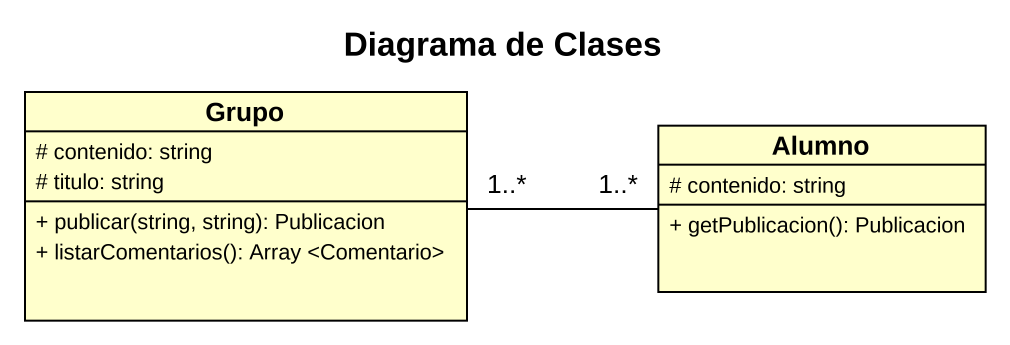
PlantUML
@startuml
title Diagrama de Clases
hide circle
hide empty members
skinparam classAttributeIconSize 0
class Grupo {
  # contenido: string
  # titulo: string
  + publicar(string, string): Publicacion
  + listarComentarios(): Array <Comentario>
}
class Alumno {
  # contenido: string
  + getPublicacion(): Publicacion
}
Grupo "1..*" -right- "1..*" Alumno
@enduml
